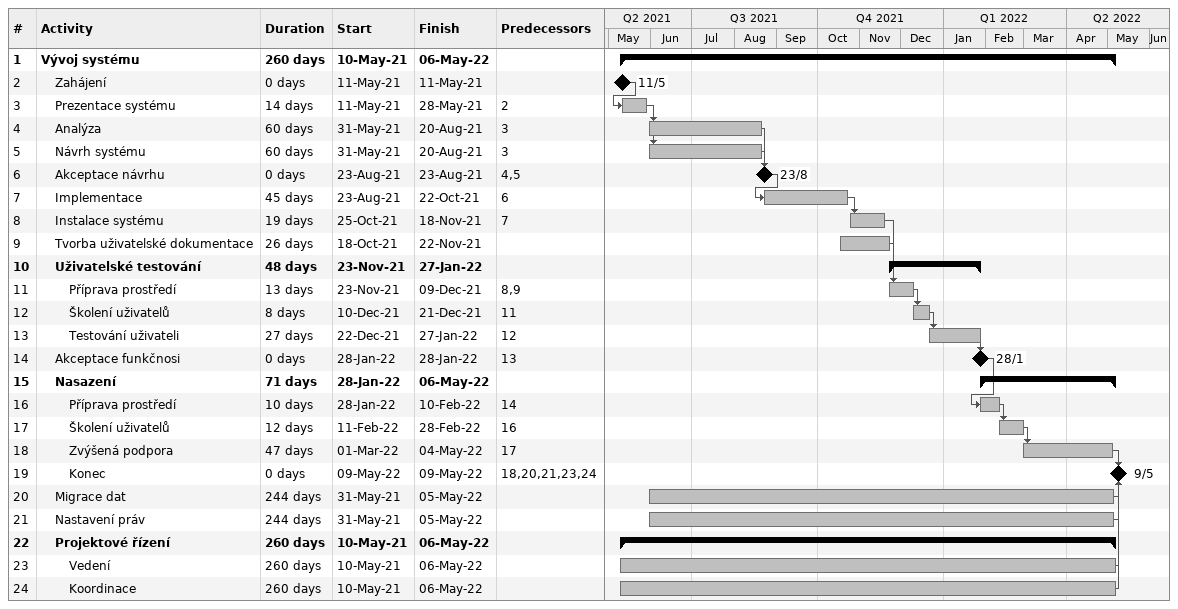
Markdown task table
| ID | Level | Task | Duration | Start | Finish | Predecessors |
|---|---|---|---|---|---|---|
| 1 | 1 | **Vývoj systému** | 260d | 2021-05-10 | 2022-05-06 |  |
| 2 | 2 | Zahájení | 0d | 2021-05-11 | 2021-05-11 |  |
| 3 | 2 | Prezentace systému | 14d | 2021-05-11 | 2021-05-28 | 2 |
| 4 | 2 | Analýza | 60d | 2021-05-31 | 2021-08-20 | 3 |
| 5 | 2 | Návrh systému | 60d | 2021-05-31 | 2021-08-20 | 3 |
| 6 | 2 | Akceptace návrhu | 0d | 2021-08-23 | 2021-08-23 | 4, 5 |
| 7 | 2 | Implementace | 45d | 2021-08-23 | 2021-10-22 | 6 |
| 8 | 2 | Instalace systému | 19d | 2021-10-25 | 2021-11-18 | 7 |
| 9 | 2 | Tvorba uživatelské dokumentace | 26d | 2021-10-18 | 2021-11-22 |  |
| 10 | 2 | **Uživatelské testování** | 48d | 2021-11-23 | 2022-01-27 |  |
| 11 | 3 | Příprava prostředí | 13d | 2021-11-23 | 2021-12-09 | 8, 9 |
| 12 | 3 | Školení uživatelů | 8d | 2021-12-10 | 2021-12-21 | 11 |
| 13 | 3 | Testování uživateli | 27d | 2021-12-22 | 2022-01-27 | 12 |
| 14 | 2 | Akceptace funkčnosi | 0d | 2022-01-28 | 2022-01-28 | 13 |
| 15 | 2 | **Nasazení** | 71d | 2022-01-28 | 2022-05-06 |  |
| 16 | 3 | Příprava prostředí | 10d | 2022-01-28 | 2022-02-10 | 14 |
| 17 | 3 | Školení uživatelů | 12d | 2022-02-11 | 2022-02-28 | 16 |
| 18 | 3 | Zvýšená podpora | 47d | 2022-03-01 | 2022-05-04 | 17 |
| 19 | 3 | Konec | 0d | 2022-05-09 | 2022-05-09 | 18, 20, 21, 23, 24 |
| 20 | 2 | Migrace dat | 244d | 2021-05-31 | 2022-05-05 |  |
| 21 | 2 | Nastavení práv | 244d | 2021-05-31 | 2022-05-05 |  |
| 22 | 2 | **Projektové řízení** | 260d | 2021-05-10 | 2022-05-06 |  |
| 23 | 3 | Vedení | 260d | 2021-05-10 | 2022-05-06 |  |
| 24 | 3 | Koordinace | 260d | 2021-05-10 | 2022-05-06 |  |
